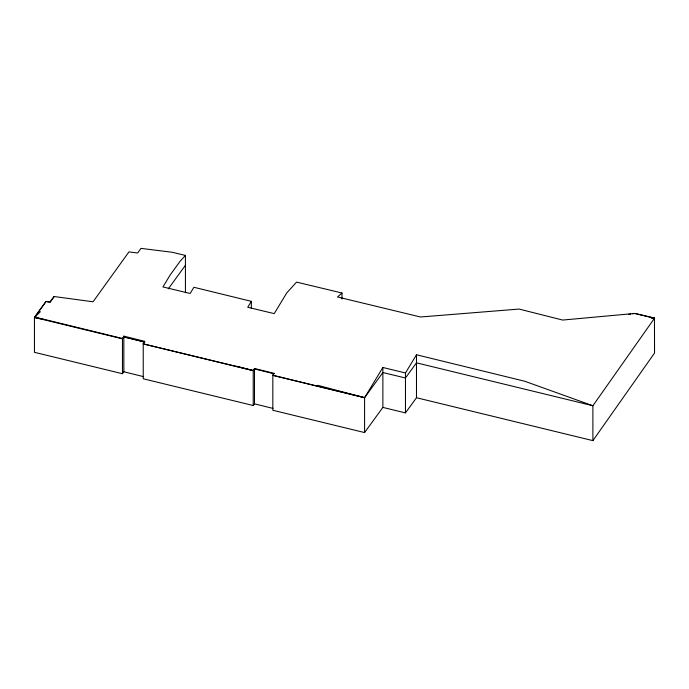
<?xml version="1.0" encoding="UTF-8"?>
<svg xmlns="http://www.w3.org/2000/svg" width="689" height="689" viewBox="0 0 689 689"><rect width="100%" height="100%" fill="white"/><g stroke="black" fill="none" stroke-linecap="round" stroke-linejoin="round"><path stroke-width="1.03" d="M122.47 373.722L122.47 338.488L123.839 336.154L144.612 341.331L144.612 342.028L123.839 336.895L122.47 338.842L34.45 317.431L34.45 352.312L122.47 373.722L123.839 371.776L123.839 336.154M364.584 432.563L382.877 407.414L405.468 412.883L416.483 397.725L592.893 440.633L592.893 405.743L524.742 381.25L416.483 354.757L405.468 372.973L382.877 367.47L364.584 397.682L364.584 432.563L272.827 410.265L272.827 375.255L274.024 373.326L254.491 368.469L253.225 370.493L253.225 405.528L143.234 378.778L143.234 343.57L144.612 341.331M42.864 319.265L34.45 317.431L46.051 301.42L50.039 301.911L53.949 296.511L93.049 301.791L128.955 251.89L137.636 253.001L140.969 248.367L172.379 252.303L185.427 255.43L180.07 261.329L170.114 275.066L162.94 286.943L190.164 293.488L193.902 287.279L251.339 301.334L247.73 307.26L274.231 313.624L286.745 292.92L296.58 282.102L341.994 293.014L341.994 299.017M341.994 293.014L337.532 296.968L420.471 316.992L519.093 309.06L562.655 320.058L634.81 313.452L654.55 318.146L592.893 405.743L416.483 362.836L405.468 378.003L382.877 372.534L364.584 397.682L272.827 375.384L274.024 373.326M592.893 440.633L654.55 353.026L654.455 318.12M50.039 302.411L53.389 297.786M168.323 288.829L185.427 265.274M274.024 373.782L254.491 368.959L253.225 370.648L143.234 343.889L144.147 342.648M253.225 405.528L254.491 403.849L254.491 368.469M40.384 311.712L34.45 317.431L38.541 317.956L122.47 338.488M652.431 318.542L654.55 318.146L634.81 313.452L632.691 313.788M36.543 317.043L34.45 317.431L46.051 301.463L49.04 302.17M628.446 314.46L630.564 314.124M651.346 318.387L654.55 318.146M143.234 343.889L253.225 370.493M272.827 375.255L364.584 397.682L317.741 385.315M251.407 370.208L253.225 370.648L236.672 366.29M123.839 336.895L144.75 342.028M254.491 403.849L272.999 408.405M123.839 371.776L143.57 376.65M416.483 354.757L416.483 397.725M405.468 372.973L405.468 412.883M382.877 367.47L382.877 407.414M251.339 301.334L251.339 308.5M185.427 255.43L185.427 292.756M53.949 296.511L53.949 297.019"/></g></svg>
